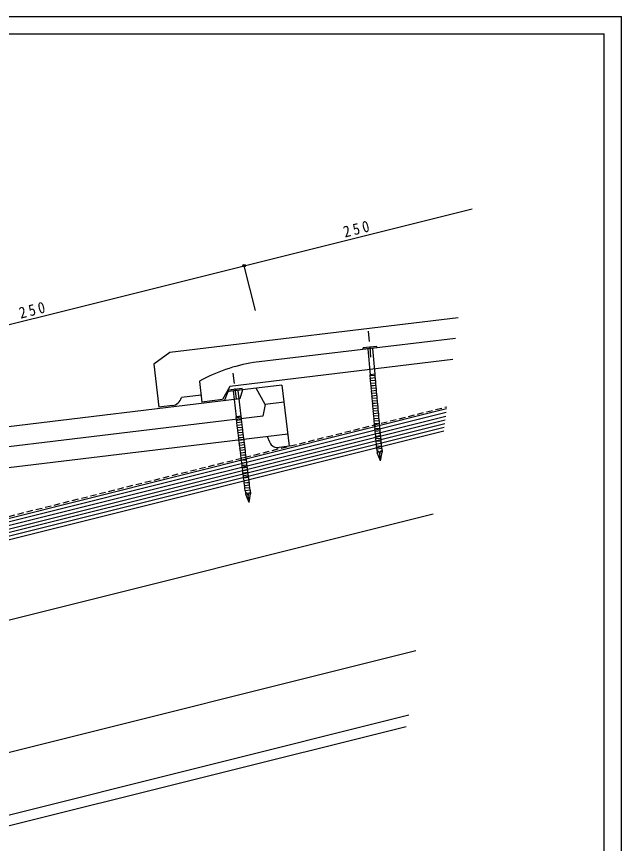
# Model space of a CAD drawing. Units: millimetres, scale not verified. Extents: x -601 to 601, y -426 to 425.
# Drawn here: x 252 to 600.8, y -51.3 to 425.3 of the extents above; entities that cross this region are included whole.
import ezdxf

# ---------------------------------------------------------------- set-up
doc = ezdxf.new("R2010")
doc.units = ezdxf.units.MM
doc.header["$LTSCALE"] = 3
doc.header["$PDMODE"] = 32
doc.header["$PDSIZE"] = 1.5
doc.linetypes.add('DASHED1', pattern=[1.8, 1.2, -0.6])
doc.linetypes.add('DASHED2', pattern=[3, 2, -1])
for name, color, linetype in [('0-0_用紙', 7, 'Continuous'), ('0-1_野地板', 7, 'Continuous'), ('0-2_瓦', 7, 'Continuous'), ('0-3_釘', 4, 'Continuous'), ('0-8_寸法', 7, 'Continuous')]:
    doc.layers.add(name, color=color, linetype=linetype)
doc.styles.add('ＭＳ ゴシック', font='')
doc.styles.get('ＭＳ ゴシック').set_extended_font_data('MS Gothic')

msp = doc.modelspace()

# ---------------------------------------------------------------- linework, layer by layer
at = {"layer": '0-0_用紙'}
msp.add_line((-600.811, 425.311), (600.811, 425.311), dxfattribs=at)
at = {"layer": '0-0_用紙', "color": 6}
for p in [(-590.811, 415.311), (590.811, -416.041)]:
    msp.add_line(p, (590.811, 415.311), dxfattribs=at)
at = {"layer": '0-0_用紙'}
msp.add_lwpolyline([(-600.811, -426.041), (600.811, -426.041), (600.811, 425.311)], dxfattribs=at)
at = {"layer": '0-1_野地板', "color": 3, "linetype": 'DASHED1'}
msp.add_line((-318.351, -4.236), (500.127, 200.382), dxfattribs=at)
at = {"layer": '0-1_野地板'}
for p, q in [((-318.108, -5.206), (499.991, 199.318)), ((-315.198, -16.848), (498.364, 186.541)), ((-233.463, -42.799), (492.261, 138.631)), ((-215.516, -114.59), (482.224, 59.844)), ((-245.833, -158.246), (478.118, 22.74)), ((-244.378, -164.067), (476.663, 16.192))]:
    msp.add_line(p, q, dxfattribs=at)
at = {"layer": '0-1_野地板', "color": 4}
for p, q in [((-230.31, 14.682), (499.72, 197.188)), ((-229.825, 12.741), (499.449, 195.059)), ((-229.34, 10.801), (499.178, 192.93)), ((-228.855, 8.861), (498.906, 190.8)), ((-228.37, 6.921), (498.635, 188.671))]:
    msp.add_line(p, q, dxfattribs=at)
at = {"layer": '0-2_瓦'}
for p, q in [((506.649, 251.579), (340.368, 231.6)), ((505.15, 239.816), (388.596, 225.812)), ((455.973, 233.449), (455.918, 233.901)), ((340.368, 231.6), (331.095, 224.946)), ((331.095, 224.946), (334.076, 200.135)), ((503.587, 227.542), (374.942, 212.085)), ((357.461, 215.071), (357.467, 215.021)), ((357.467, 215.021), (358.899, 203.107)), ((405.015, 212.911), (374.062, 209.186)), ((382.18, 210.163), (380.792, 204.96)), ((395.289, 201.668), (390.122, 211.119)), ((405.015, 212.911), (409.257, 177.665)), ((380.792, 204.96), (97.833, 170.908)), ((358.422, 207.079), (347.018, 205.708)), ((371.856, 203.884), (374.062, 209.186)), ((374.237, 209.207), (374.273, 208.909)), ((341.878, 201.073), (334.076, 200.135)), ((394.08, 194.976), (146.063, 165.129)), ((408.42, 184.615), (132.412, 151.399)), ((396.506, 183.181), (397.779, 180.154)), ((397.779, 180.154), (397.958, 179.728)), ((409.257, 177.665), (403.338, 176.953))]:
    msp.add_line(p, q, dxfattribs=at)
for points in [[(374.942, 212.085), (370.813, 204.539), (358.899, 203.107)], [(406.21, 202.982), (395.289, 201.668), (394.08, 194.976)]]:
    msp.add_lwpolyline(points, dxfattribs=at)
for centre, radius, start, end in [((402.215, 135.837), 91, 98.60737, 119.45901), ((341.165, 207.03), 6, 276.8194, 347.2726), ((402.473, 181.877), 5, 205.45849, 279.96033)]:
    msp.add_arc(centre, radius, start, end, dxfattribs=at)
at = {"layer": '0-3_釘', "linetype": 'DASHED2'}
for p, q in [((456.358, 229.073), (454.906, 245.026)), ((378.797, 204.882), (376.848, 220.782))]:
    msp.add_line(p, q, dxfattribs=at)
at = {"layer": '0-3_釘'}
for p, q in [((459.829, 235.06), (451.862, 234.335)), ((451.935, 233.538), (451.862, 234.335)), ((459.902, 234.263), (451.935, 233.538)), ((454.549, 233.776), (455.909, 218.838)), ((457.288, 234.025), (458.647, 219.087)), ((459.902, 234.263), (459.829, 235.06)), ((458.832, 218.441), (455.844, 218.169)), ((456.101, 216.727), (455.844, 218.169)), ((458.964, 216.987), (455.976, 216.715)), ((456.233, 215.273), (455.976, 216.715)), ((458.84, 216.976), (456.101, 216.727)), ((459.096, 215.533), (456.109, 215.261)), ((456.366, 213.819), (456.109, 215.261)), ((458.972, 215.522), (456.233, 215.273)), ((458.84, 216.976), (458.832, 218.441)), ((458.972, 215.522), (458.964, 216.987)), ((459.104, 214.068), (459.096, 215.533)), ((382.08, 210.974), (374.14, 210.001)), ((374.237, 209.207), (374.14, 210.001)), ((382.178, 210.18), (374.237, 209.207)), ((379.572, 209.861), (381.397, 194.972)), ((382.178, 210.18), (382.08, 210.974)), ((459.229, 214.079), (456.241, 213.807)), ((456.498, 212.365), (456.241, 213.807)), ((459.104, 214.068), (456.366, 213.819)), ((459.361, 212.625), (456.373, 212.353)), ((456.63, 210.911), (456.373, 212.353)), ((459.237, 212.614), (456.498, 212.365)), ((459.493, 211.171), (456.506, 210.899)), ((456.763, 209.457), (456.506, 210.899)), ((459.369, 211.16), (456.63, 210.911)), ((459.626, 209.717), (456.638, 209.445)), ((459.237, 212.614), (459.229, 214.079)), ((459.369, 211.16), (459.361, 212.625)), ((459.501, 209.706), (459.493, 211.171)), ((459.634, 208.252), (459.626, 209.717)), ((376.843, 209.526), (378.667, 194.638)), ((456.895, 208.003), (456.638, 209.445)), ((459.501, 209.706), (456.763, 209.457)), ((459.758, 208.263), (456.77, 207.991)), ((457.027, 206.549), (456.77, 207.991)), ((459.634, 208.252), (456.895, 208.003)), ((459.89, 206.809), (456.903, 206.537)), ((457.16, 205.095), (456.903, 206.537)), ((459.766, 206.798), (457.027, 206.549)), ((460.023, 205.355), (457.035, 205.083)), ((457.292, 203.641), (457.035, 205.083)), ((459.898, 205.344), (457.16, 205.095)), ((459.766, 206.798), (459.758, 208.263)), ((459.898, 205.344), (459.89, 206.809)), ((460.031, 203.89), (460.023, 205.355)), ((460.155, 203.901), (457.168, 203.629)), ((457.424, 202.187), (457.168, 203.629)), ((460.031, 203.89), (457.292, 203.641)), ((460.288, 202.447), (457.3, 202.175)), ((457.557, 200.733), (457.3, 202.175)), ((460.163, 202.436), (457.424, 202.187)), ((460.42, 200.993), (457.432, 200.721)), ((457.689, 199.279), (457.432, 200.721)), ((460.295, 200.982), (457.557, 200.733)), ((460.163, 202.436), (460.155, 203.901)), ((460.295, 200.982), (460.288, 202.447)), ((460.428, 199.528), (460.42, 200.993)), ((460.552, 199.539), (457.565, 199.267)), ((457.821, 197.825), (457.565, 199.267)), ((460.428, 199.528), (457.689, 199.279)), ((460.685, 198.085), (457.697, 197.813)), ((457.954, 196.371), (457.697, 197.813)), ((460.56, 198.074), (457.821, 197.825)), ((460.817, 196.631), (457.829, 196.359)), ((458.086, 194.917), (457.829, 196.359)), ((460.692, 196.62), (457.954, 196.371)), ((460.56, 198.074), (460.552, 199.539)), ((460.692, 196.62), (460.685, 198.085)), ((460.825, 195.166), (460.817, 196.631)), ((381.601, 194.332), (378.624, 193.967)), ((378.925, 192.533), (378.624, 193.967)), ((381.779, 192.883), (378.801, 192.518)), ((379.103, 191.084), (378.801, 192.518)), ((381.655, 192.868), (378.925, 192.533)), ((381.957, 191.434), (378.979, 191.069)), ((379.281, 189.635), (378.979, 191.069)), ((381.833, 191.419), (379.103, 191.084)), ((381.655, 192.868), (381.601, 194.332)), ((381.833, 191.419), (381.779, 192.883)), ((382.01, 189.97), (381.957, 191.434)), ((460.949, 195.177), (457.962, 194.905)), ((458.219, 193.463), (457.962, 194.905)), ((460.825, 195.166), (458.086, 194.917)), ((461.082, 193.723), (458.094, 193.451)), ((458.351, 192.009), (458.094, 193.451)), ((460.957, 193.712), (458.219, 193.463)), ((461.214, 192.269), (458.226, 191.997)), ((458.483, 190.555), (458.226, 191.997)), ((461.09, 192.258), (458.351, 192.009)), ((461.346, 190.815), (458.359, 190.544)), ((461.222, 190.804), (458.483, 190.555)), ((460.957, 193.712), (460.949, 195.177)), ((461.09, 192.258), (461.082, 193.723)), ((461.222, 190.804), (461.214, 192.269)), ((461.354, 189.35), (461.346, 190.815)), ((382.134, 189.985), (379.157, 189.62)), ((379.458, 188.186), (379.157, 189.62)), ((382.01, 189.97), (379.281, 189.635)), ((382.312, 188.536), (379.334, 188.171)), ((379.636, 186.737), (379.334, 188.171)), ((382.188, 188.52), (379.458, 188.186)), ((382.49, 187.086), (379.512, 186.721)), ((379.813, 185.288), (379.512, 186.721)), ((382.365, 187.071), (379.636, 186.737)), ((382.188, 188.52), (382.134, 189.985)), ((382.365, 187.071), (382.312, 188.536)), ((382.543, 185.622), (382.49, 187.086)), ((458.616, 189.101), (458.359, 190.544)), ((461.479, 189.361), (458.491, 189.09)), ((458.748, 187.647), (458.491, 189.09)), ((461.354, 189.35), (458.616, 189.101)), ((461.611, 187.907), (458.623, 187.636)), ((458.88, 186.193), (458.623, 187.636)), ((461.487, 187.896), (458.748, 187.647)), ((461.743, 186.453), (458.756, 186.182)), ((459.013, 184.739), (458.756, 186.182)), ((461.619, 186.442), (458.88, 186.193)), ((461.487, 187.896), (461.479, 189.361)), ((461.619, 186.442), (461.611, 187.907)), ((461.751, 184.988), (461.743, 186.453)), ((382.667, 185.637), (379.689, 185.272)), ((379.991, 183.838), (379.689, 185.272)), ((382.543, 185.622), (379.813, 185.288)), ((382.845, 184.188), (379.867, 183.823)), ((380.169, 182.389), (379.867, 183.823)), ((382.721, 184.173), (379.991, 183.838)), ((383.022, 182.739), (380.045, 182.374)), ((380.346, 180.94), (380.045, 182.374)), ((382.898, 182.724), (380.169, 182.389)), ((383.2, 181.29), (380.222, 180.925)), ((383.076, 181.275), (380.346, 180.94)), ((382.721, 184.173), (382.667, 185.637)), ((382.898, 182.724), (382.845, 184.188)), ((383.076, 181.275), (383.022, 182.739)), ((383.254, 179.826), (383.2, 181.29)), ((461.876, 185), (458.888, 184.728)), ((459.145, 183.285), (458.888, 184.728)), ((461.751, 184.988), (459.013, 184.739)), ((462.008, 183.546), (459.02, 183.274)), ((459.277, 181.831), (459.02, 183.274)), ((461.884, 183.534), (459.145, 183.285)), ((462.14, 182.092), (459.153, 181.82)), ((459.41, 180.377), (459.153, 181.82)), ((462.016, 182.08), (459.277, 181.831)), ((461.884, 183.534), (461.876, 185)), ((462.016, 182.08), (462.008, 183.546)), ((462.148, 180.626), (462.14, 182.092)), ((380.524, 179.491), (380.222, 180.925)), ((383.378, 179.841), (380.4, 179.476)), ((380.702, 178.042), (380.4, 179.476)), ((383.254, 179.826), (380.524, 179.491)), ((383.555, 178.392), (380.578, 178.027)), ((380.879, 176.593), (380.578, 178.027)), ((383.431, 178.376), (380.702, 178.042)), ((383.733, 176.943), (380.755, 176.578)), ((381.057, 175.144), (380.755, 176.578)), ((383.609, 176.927), (380.879, 176.593)), ((383.431, 178.376), (383.378, 179.841)), ((383.609, 176.927), (383.555, 178.392)), ((383.786, 175.478), (383.733, 176.943)), ((462.273, 180.638), (459.285, 180.366)), ((459.542, 178.923), (459.285, 180.366)), ((462.148, 180.626), (459.41, 180.377)), ((462.405, 179.184), (459.417, 178.912)), ((459.674, 177.469), (459.417, 178.912)), ((462.281, 179.172), (459.542, 178.923)), ((462.537, 177.73), (459.55, 177.458)), ((459.807, 176.015), (459.55, 177.458)), ((462.413, 177.718), (459.674, 177.469)), ((462.281, 179.172), (462.273, 180.638)), ((462.413, 177.718), (462.405, 179.184)), ((462.545, 176.264), (462.537, 177.73)), ((383.91, 175.493), (380.933, 175.128)), ((381.234, 173.694), (380.933, 175.128)), ((383.786, 175.478), (381.057, 175.144)), ((384.088, 174.044), (381.11, 173.679)), ((381.412, 172.245), (381.11, 173.679)), ((383.964, 174.029), (381.234, 173.694)), ((384.266, 172.595), (381.288, 172.23)), ((381.59, 170.796), (381.288, 172.23)), ((384.142, 172.58), (381.412, 172.245)), ((383.964, 174.029), (383.91, 175.493)), ((384.142, 172.58), (384.088, 174.044)), ((384.319, 171.131), (384.266, 172.595)), ((462.545, 176.264), (459.807, 176.015)), ((459.807, 176.015), (459.999, 173.905)), ((460.42, 175.067), (459.999, 173.905)), ((461.811, 169.168), (459.999, 173.905)), ((461.811, 169.168), (461.446, 173.17)), ((461.811, 169.168), (462.737, 174.154)), ((462.113, 175.221), (462.737, 174.154)), ((462.545, 176.264), (462.737, 174.154)), ((384.443, 171.146), (381.466, 170.781)), ((381.767, 169.347), (381.466, 170.781)), ((384.319, 171.131), (381.59, 170.796)), ((384.621, 169.697), (381.643, 169.332)), ((381.945, 167.898), (381.643, 169.332)), ((384.497, 169.682), (381.767, 169.347)), ((384.799, 168.248), (381.821, 167.883)), ((382.123, 166.449), (381.821, 167.883)), ((384.675, 168.232), (381.945, 167.898)), ((384.497, 169.682), (384.443, 171.146)), ((384.675, 168.232), (384.621, 169.697)), ((384.852, 166.783), (384.799, 168.248)), ((384.976, 166.798), (381.998, 166.433)), ((382.3, 164.999), (381.998, 166.433)), ((384.852, 166.783), (382.123, 166.449)), ((385.154, 165.349), (382.176, 164.984)), ((382.478, 163.55), (382.176, 164.984)), ((385.03, 165.334), (382.3, 164.999)), ((385.331, 163.9), (382.354, 163.535)), ((382.655, 162.101), (382.354, 163.535)), ((385.207, 163.885), (382.478, 163.55)), ((385.509, 162.451), (382.531, 162.086)), ((382.833, 160.652), (382.531, 162.086)), ((385.385, 162.436), (382.655, 162.101)), ((385.03, 165.334), (384.976, 166.798)), ((385.207, 163.885), (385.154, 165.349)), ((385.385, 162.436), (385.331, 163.9)), ((385.563, 160.987), (385.509, 162.451)), ((385.687, 161.002), (382.709, 160.637)), ((383.011, 159.203), (382.709, 160.637)), ((385.563, 160.987), (382.833, 160.652)), ((385.864, 159.553), (382.887, 159.188)), ((383.188, 157.754), (382.887, 159.188)), ((385.74, 159.537), (383.011, 159.203)), ((386.042, 158.103), (383.064, 157.738)), ((383.366, 156.305), (383.064, 157.738)), ((385.918, 158.088), (383.188, 157.754)), ((385.74, 159.537), (385.687, 161.002)), ((385.918, 158.088), (385.864, 159.553)), ((386.095, 156.639), (386.042, 158.103)), ((386.22, 156.654), (383.242, 156.289)), ((383.544, 154.855), (383.242, 156.289)), ((386.095, 156.639), (383.366, 156.305)), ((386.397, 155.205), (383.419, 154.84)), ((383.721, 153.406), (383.419, 154.84)), ((386.273, 155.19), (383.544, 154.855)), ((386.575, 153.756), (383.597, 153.391)), ((383.899, 151.957), (383.597, 153.391)), ((386.451, 153.741), (383.721, 153.406)), ((386.273, 155.19), (386.22, 156.654)), ((386.451, 153.741), (386.397, 155.205)), ((386.628, 152.292), (386.575, 153.756)), ((386.628, 152.292), (383.899, 151.957)), ((383.899, 151.957), (384.157, 149.854)), ((384.542, 151.028), (384.157, 149.854)), ((386.115, 145.176), (384.157, 149.854)), ((386.115, 145.176), (385.626, 149.164)), ((386.115, 145.176), (386.886, 150.188)), ((386.229, 151.235), (386.886, 150.188)), ((386.628, 152.292), (386.886, 150.188))]:
    msp.add_line(p, q, dxfattribs=at)
for points in [[(458.707, 218.43), (458.704, 219.092), (455.852, 218.833)], [(458.707, 218.43), (455.969, 218.181), (455.852, 218.833)], [(381.477, 194.317), (381.453, 194.979), (378.611, 194.631)], [(381.477, 194.317), (378.748, 193.983), (378.611, 194.631)], [(460.42, 175.067), (461.446, 173.17), (462.113, 175.221)], [(384.542, 151.028), (385.626, 149.164), (386.229, 151.235)]]:
    msp.add_lwpolyline(points, dxfattribs=at)
at = {"layer": '0-8_寸法'}
for points in [[(389.713, 255.841), (383.246, 281.707), (514.672, 314.563)], [(147.178, 195.207), (140.711, 221.074), (383.246, 281.707)]]:
    msp.add_lwpolyline(points, dxfattribs=at)
msp.add_point((383.246, 281.707), dxfattribs=at)

# ---------------------------------------------------------------- texts
at = {"layer": '0-8_寸法', "char_height": 6.598, "attachment_point": 7, "rotation": 14.036, "style": 'ＭＳ ゴシック'}
for insert in [(441.319, 297.771), (254.339, 251.026)]:
    msp.add_mtext('\\T1.38;\\W0.9;250', dxfattribs=dict(at, insert=insert))

doc.saveas('drawing.dxf')
